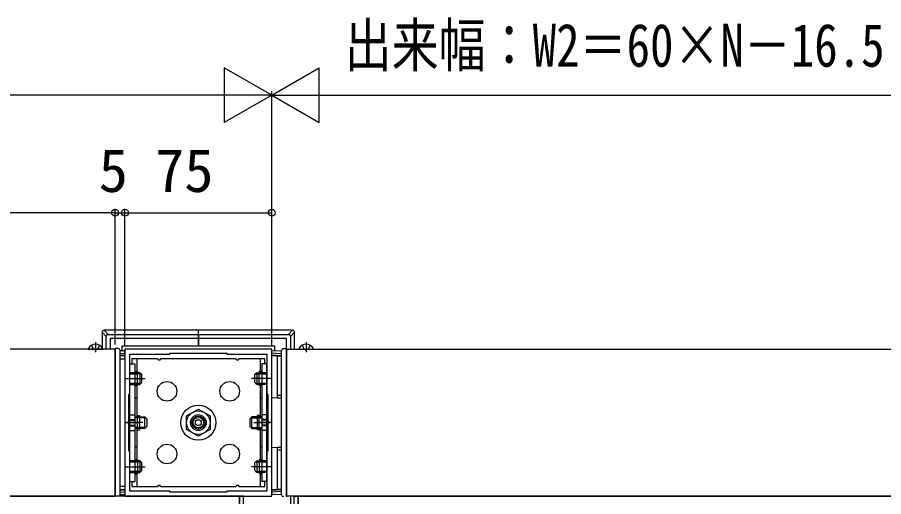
# Model space of a CAD drawing. Units: millimetres, scale not verified. Extents: x -875 to 875, y -1310 to 1300.
# Drawn here: x -305.9 to -84.7, y -1177.5 to -1055.1 of the extents above; entities that cross this region are included whole.
import ezdxf
from ezdxf.enums import TextEntityAlignment as Align

# ---------------------------------------------------------------- set-up
doc = ezdxf.new("R2010")
doc.units = ezdxf.units.MM
doc.header["$LTSCALE"] = 4
for name, color, linetype in [('0-2_YKK_11', 7, 'Continuous'), ('0-3_YKK_12', 2, 'Continuous'), ('0-4_YKK_13', 4, 'Continuous'), ('0-5_YKK_D', 6, 'Continuous')]:
    doc.layers.add(name, color=color, linetype=linetype)
doc.styles.add('ＭＳ ゴシック', font='')
doc.styles.get('ＭＳ ゴシック').set_extended_font_data('MS Gothic')

msp = doc.modelspace()

# ---------------------------------------------------------------- linework, layer by layer
at = {"layer": '0-2_YKK_11'}
for points in [[(-240.93, -1177.32), (-240.93, -1139.82), (-278.43, -1139.82), (-278.43, -1177.32)], [(-252.43, -1176.32), (-266.93, -1176.32), (-266.93, -1176.07), (-277.18, -1176.07), (-277.18, -1165.82), (-277.43, -1165.82), (-277.43, -1151.32), (-277.18, -1151.32), (-277.18, -1141.07), (-266.93, -1141.07), (-266.93, -1140.82), (-252.43, -1140.82), (-252.43, -1141.07), (-242.18, -1141.07), (-242.18, -1151.32), (-241.93, -1151.32), (-241.93, -1165.82), (-242.18, -1165.82), (-242.18, -1176.07), (-252.43, -1176.07)]]:
    msp.add_lwpolyline(points, close=True, dxfattribs=at)
at = {"layer": '0-3_YKK_12'}
for points in [[(-280.93, -1139.82), (-472.43, -1139.82), (-472.43, -1177.32), (-280.93, -1177.32)], [(-237.18, -1139.82), (-50.43, -1139.82), (-50.43, -1177.32), (-237.18, -1177.32)], [(-249.18, -1177.32), (-504.18, -1177.32), (-504.18, -1183.32), (-249.18, -1183.32)], [(-234.18, -1177.32), (-9.18, -1177.32), (-9.18, -1183.32), (-234.18, -1183.32)]]:
    msp.add_lwpolyline(points, close=True, dxfattribs=at)
at = {"layer": '0-4_YKK_13'}
for p, q in [((-283.208, -1136.541), (-284.25, -1135.499)), ((-284.25, -1135.499), (-284.25, -1139.41)), ((-283.751, -1135), (-282.709, -1136.042)), ((-259.68, -1135), (-283.751, -1135)), ((-283.208, -1139.82), (-283.208, -1136.541)), ((-259.68, -1136.042), (-259.68, -1135)), ((-235.608, -1135), (-259.68, -1135)), ((-259.68, -1136.042), (-259.68, -1135)), ((-259.68, -1136.042), (-236.65, -1136.042)), ((-259.68, -1136.541), (-259.68, -1136.042)), ((-259.68, -1136.541), (-259.68, -1137.07)), ((-259.68, -1139.07), (-259.68, -1137.07)), ((-259.68, -1137.07), (-259.68, -1139.07)), ((-237.18, -1139.645), (-237.18, -1137.07)), ((-236.65, -1136.042), (-235.608, -1135)), ((-235.109, -1135.499), (-236.151, -1136.541)), ((-236.151, -1136.541), (-236.151, -1139.82)), ((-235.109, -1139.82), (-235.109, -1135.499)), ((-286.955, -1138.837), (-286.502, -1139.745)), ((-285.93, -1138.07), (-285.93, -1140.549)), ((-284.905, -1138.837), (-285.357, -1139.745)), ((-233.205, -1138.837), (-232.752, -1139.745)), ((-232.18, -1138.07), (-232.18, -1140.549)), ((-231.155, -1138.837), (-231.607, -1139.745)), ((-287.727, -1139.82), (-284.132, -1139.82)), ((-285.93, -1140.049), (-286.502, -1139.745)), ((-285.93, -1140.049), (-285.357, -1139.745)), ((-279.68, -1140.192), (-278.43, -1140.115)), ((-279.68, -1176.955), (-279.68, -1140.185)), ((-279.68, -1140.942), (-278.43, -1140.865)), ((-278.43, -1141.365), (-279.68, -1141.442)), ((-278.43, -1141.515), (-279.68, -1141.592)), ((-278.43, -1140.865), (-278.43, -1140.115)), ((-278.43, -1141.515), (-278.43, -1152.266)), ((-240.93, -1141.515), (-240.93, -1141.365)), ((-239.43, -1141.607), (-240.93, -1141.515)), ((-239.43, -1141.599), (-239.43, -1141.457)), ((-238.43, -1176.955), (-238.43, -1140.185)), ((-233.977, -1139.82), (-230.382, -1139.82)), ((-232.18, -1140.049), (-232.752, -1139.745)), ((-232.18, -1140.049), (-231.607, -1139.745)), ((-277.18, -1173.57), (-277.18, -1143.57)), ((-277.18, -1143.57), (-275.93, -1143.57)), ((-275.93, -1143.57), (-275.93, -1173.57)), ((-275.43, -1142.32), (-275.43, -1145.52)), ((-250.113, -1142.32), (-269.247, -1142.32)), ((-243.93, -1142.32), (-243.93, -1145.52)), ((-243.43, -1143.57), (-243.43, -1173.57)), ((-242.18, -1143.57), (-243.43, -1143.57)), ((-242.18, -1173.57), (-242.18, -1143.57)), ((-238.43, -1141.66), (-239.43, -1141.599)), ((-239.43, -1151.568), (-239.43, -1141.599)), ((-277.18, -1145.82), (-275.18, -1145.82)), ((-275.93, -1145.52), (-275.18, -1145.52)), ((-275.18, -1149.12), (-275.18, -1145.52)), ((-274.58, -1145.82), (-274.58, -1148.82)), ((-274.58, -1145.82), (-274.08, -1146.32)), ((-244.78, -1145.82), (-245.28, -1146.32)), ((-244.78, -1145.82), (-244.78, -1148.82)), ((-244.18, -1149.12), (-244.18, -1145.52)), ((-243.43, -1145.52), (-244.18, -1145.52)), ((-242.18, -1145.82), (-244.18, -1145.82)), ((-278.18, -1147.32), (-274.53, -1147.32)), ((-277.18, -1146.07), (-275.18, -1146.07)), ((-277.18, -1147.32), (-273.224, -1147.32)), ((-274.08, -1148.32), (-274.08, -1146.32)), ((-242.18, -1147.32), (-246.135, -1147.32)), ((-245.28, -1148.32), (-245.28, -1146.32)), ((-241.18, -1147.32), (-244.83, -1147.32)), ((-242.18, -1146.07), (-244.18, -1146.07)), ((-277.18, -1148.57), (-275.18, -1148.57)), ((-277.18, -1148.82), (-275.18, -1148.82)), ((-275.93, -1149.12), (-275.18, -1149.12)), ((-275.43, -1149.12), (-275.43, -1157.331)), ((-274.58, -1148.82), (-274.08, -1148.32)), ((-244.78, -1148.82), (-245.28, -1148.32)), ((-242.18, -1148.57), (-244.18, -1148.57)), ((-242.18, -1148.82), (-244.18, -1148.82)), ((-243.43, -1149.12), (-244.18, -1149.12)), ((-243.93, -1149.12), (-243.93, -1157.331)), ((-278.43, -1152.266), (-278.43, -1164.875)), ((-275.43, -1152.32), (-275.93, -1152.32)), ((-243.43, -1152.32), (-243.93, -1152.32)), ((-240.93, -1164.875), (-240.93, -1152.266)), ((-239.43, -1151.568), (-238.43, -1151.577)), ((-277.18, -1156.57), (-275.93, -1156.57)), ((-275.43, -1156.77), (-274.68, -1156.77)), ((-274.68, -1156.77), (-274.68, -1160.37)), ((-244.68, -1156.77), (-244.68, -1160.37)), ((-243.93, -1156.77), (-244.68, -1156.77)), ((-242.18, -1156.57), (-243.43, -1156.57)), ((-278.18, -1158.57), (-274.53, -1158.57)), ((-273.89, -1158.57), (-277.93, -1158.57)), ((-277.43, -1157.945), (-275.93, -1157.945)), ((-277.43, -1159.195), (-275.93, -1159.195)), ((-277.18, -1157.745), (-275.93, -1157.745)), ((-275.93, -1157.421), (-275.93, -1159.72)), ((-275.18, -1159.701), (-275.18, -1157.421)), ((-273.33, -1160.07), (-273.33, -1157.07)), ((-273.33, -1157.07), (-272.83, -1157.57)), ((-272.83, -1157.57), (-272.83, -1159.57)), ((-246.03, -1157.07), (-246.53, -1157.57)), ((-246.53, -1157.57), (-246.53, -1159.57)), ((-246.03, -1160.07), (-246.03, -1157.07)), ((-245.47, -1158.57), (-241.43, -1158.57)), ((-241.18, -1158.57), (-244.58, -1158.57)), ((-244.18, -1159.701), (-244.18, -1157.421)), ((-243.43, -1157.421), (-243.43, -1159.72)), ((-242.18, -1157.745), (-243.43, -1157.745)), ((-241.93, -1157.945), (-243.43, -1157.945)), ((-241.93, -1159.195), (-243.43, -1159.195)), ((-277.18, -1159.395), (-275.93, -1159.395)), ((-277.18, -1160.57), (-275.93, -1160.57)), ((-275.43, -1159.81), (-275.43, -1168.02)), ((-275.43, -1160.37), (-274.68, -1160.37)), ((-273.33, -1160.07), (-272.83, -1159.57)), ((-246.03, -1160.07), (-246.53, -1159.57)), ((-243.93, -1160.37), (-244.68, -1160.37)), ((-243.93, -1159.81), (-243.93, -1168.02)), ((-242.18, -1159.395), (-243.43, -1159.395)), ((-242.18, -1160.57), (-243.43, -1160.57)), ((-278.43, -1164.875), (-278.43, -1175.625)), ((-275.43, -1164.82), (-275.93, -1164.82)), ((-243.43, -1164.82), (-243.93, -1164.82)), ((-240.93, -1164.875), (-239.43, -1164.862)), ((-240.93, -1175.625), (-240.93, -1164.875)), ((-239.43, -1164.862), (-238.43, -1164.853)), ((-239.43, -1165.573), (-239.43, -1164.862)), ((-238.43, -1165.564), (-239.43, -1165.573)), ((-239.43, -1175.542), (-239.43, -1165.573)), ((-275.93, -1168.02), (-275.18, -1168.02)), ((-275.18, -1168.02), (-275.18, -1171.62)), ((-244.18, -1168.02), (-244.18, -1171.62)), ((-243.43, -1168.02), (-244.18, -1168.02)), ((-278.18, -1169.82), (-274.53, -1169.82)), ((-277.18, -1168.32), (-275.18, -1168.32)), ((-277.18, -1168.57), (-275.18, -1168.57)), ((-277.18, -1169.82), (-273.224, -1169.82)), ((-274.58, -1168.32), (-274.58, -1171.32)), ((-274.58, -1168.32), (-274.08, -1168.82)), ((-274.08, -1170.82), (-274.08, -1168.82)), ((-242.18, -1169.82), (-246.135, -1169.82)), ((-244.78, -1168.32), (-245.28, -1168.82)), ((-245.28, -1170.82), (-245.28, -1168.82)), ((-241.18, -1169.82), (-244.83, -1169.82)), ((-244.78, -1168.32), (-244.78, -1171.32)), ((-242.18, -1168.32), (-244.18, -1168.32)), ((-242.18, -1168.57), (-244.18, -1168.57)), ((-277.18, -1171.07), (-275.18, -1171.07)), ((-277.18, -1171.32), (-275.18, -1171.32)), ((-275.93, -1171.62), (-275.18, -1171.62)), ((-275.43, -1171.62), (-275.43, -1174.82)), ((-274.58, -1171.32), (-274.08, -1170.82)), ((-244.78, -1171.32), (-245.28, -1170.82)), ((-242.18, -1171.07), (-244.18, -1171.07)), ((-242.18, -1171.32), (-244.18, -1171.32)), ((-243.43, -1171.62), (-244.18, -1171.62)), ((-243.93, -1171.62), (-243.93, -1174.82)), ((-277.18, -1173.57), (-275.93, -1173.57)), ((-242.18, -1173.57), (-243.43, -1173.57)), ((-279.68, -1175.549), (-278.43, -1175.625)), ((-278.43, -1175.625), (-278.43, -1175.776)), ((-269.247, -1174.82), (-250.113, -1174.82)), ((-240.93, -1175.625), (-239.43, -1175.534)), ((-240.93, -1175.776), (-238.43, -1175.623)), ((-240.93, -1175.776), (-240.93, -1175.625)), ((-240.93, -1176.276), (-240.93, -1175.776)), ((-238.43, -1176.123), (-240.93, -1176.276)), ((-240.93, -1176.276), (-240.93, -1177.026)), ((-238.43, -1176.873), (-240.93, -1177.026)), ((-239.43, -1175.542), (-238.43, -1175.48)), ((-239.43, -1175.684), (-239.43, -1175.542)), ((-237.18, -1177.246), (-237.18, -1177.32)), ((-236.151, -1177.32), (-236.151, -1180.6))]:
    msp.add_line(p, q, dxfattribs=at)
for points in [[(-282.709, -1136.042), (-259.68, -1136.042), (-259.68, -1136.541)], [(-259.68, -1137.07), (-282.18, -1137.07), (-282.18, -1139.82)], [(-237.18, -1137.07), (-259.68, -1137.07), (-259.68, -1136.541)], [(-259.68, -1139.07), (-279.18, -1139.07), (-279.18, -1140.161)], [(-240.18, -1140.161), (-240.18, -1139.07), (-259.68, -1139.07)], [(-280.153, -1139.686), (-280.93, -1139.645), (-280.93, -1139.895), (-280.93, -1177.246), (-280.93, -1177.32)], [(-278.43, -1140.865), (-278.43, -1141.365), (-278.43, -1141.515)], [(-238.43, -1141.018), (-240.93, -1140.865), (-240.93, -1140.115), (-238.43, -1140.268)], [(-238.43, -1141.518), (-240.93, -1141.365), (-240.93, -1140.865)], [(-239.43, -1152.279), (-240.93, -1152.266), (-240.93, -1141.515)], [(-237.956, -1139.686), (-237.18, -1139.645), (-237.18, -1139.895), (-237.18, -1177.495)], [(-270.113, -1142.32), (-276.68, -1142.32), (-276.68, -1143.57)], [(-242.68, -1143.57), (-242.68, -1142.32), (-249.247, -1142.32)], [(-274.58, -1145.82), (-274.98, -1145.82), (-277.18, -1145.82)], [(-244.78, -1145.82), (-244.38, -1145.82), (-242.18, -1145.82)], [(-274.31, -1146.09), (-274.98, -1146.09), (-277.18, -1146.09)], [(-245.05, -1146.09), (-244.38, -1146.09), (-242.18, -1146.09)], [(-274.31, -1148.55), (-274.98, -1148.55), (-277.18, -1148.55)], [(-277.18, -1148.82), (-274.98, -1148.82), (-274.58, -1148.82)], [(-245.05, -1148.55), (-244.38, -1148.55), (-242.18, -1148.55)], [(-242.18, -1148.82), (-244.38, -1148.82), (-244.78, -1148.82)], [(-238.43, -1152.288), (-239.43, -1152.279), (-239.43, -1151.568)], [(-275.93, -1157.07), (-273.73, -1157.07), (-273.33, -1157.07)], [(-273.06, -1157.34), (-273.73, -1157.34), (-275.93, -1157.34)], [(-246.3, -1157.34), (-245.63, -1157.34), (-243.43, -1157.34)], [(-243.43, -1157.07), (-245.63, -1157.07), (-246.03, -1157.07)], [(-273.06, -1159.8), (-273.73, -1159.8), (-275.93, -1159.8)], [(-273.33, -1160.07), (-273.73, -1160.07), (-275.93, -1160.07)], [(-246.3, -1159.8), (-245.63, -1159.8), (-243.43, -1159.8)], [(-246.03, -1160.07), (-245.63, -1160.07), (-243.43, -1160.07)], [(-274.58, -1168.32), (-274.98, -1168.32), (-277.18, -1168.32)], [(-274.31, -1168.59), (-274.98, -1168.59), (-277.18, -1168.59)], [(-245.05, -1168.59), (-244.38, -1168.59), (-242.18, -1168.59)], [(-244.78, -1168.32), (-244.38, -1168.32), (-242.18, -1168.32)], [(-274.31, -1171.05), (-274.98, -1171.05), (-277.18, -1171.05)], [(-277.18, -1171.32), (-274.98, -1171.32), (-274.58, -1171.32)], [(-245.05, -1171.05), (-244.38, -1171.05), (-242.18, -1171.05)], [(-242.18, -1171.32), (-244.38, -1171.32), (-244.78, -1171.32)], [(-276.68, -1173.57), (-276.68, -1174.82), (-270.113, -1174.82)], [(-249.247, -1174.82), (-242.68, -1174.82), (-242.68, -1173.57)], [(-279.68, -1175.699), (-278.43, -1175.776), (-278.43, -1176.276)], [(-279.68, -1176.199), (-278.43, -1176.276), (-278.43, -1177.026), (-279.68, -1176.949)]]:
    msp.add_lwpolyline(points, dxfattribs=at)
for points in [[(-279.68, -1142.32), (-278.43, -1142.32), (-278.43, -1174.82), (-279.68, -1174.82)], [(-262.68, -1156.838), (-259.68, -1155.106), (-256.68, -1156.838), (-256.68, -1160.302), (-259.68, -1162.034), (-262.68, -1160.302)], [(-248.18, -1177.32), (-249.18, -1177.32), (-249.18, -1183.57), (-248.18, -1183.57)], [(-235.18, -1177.32), (-234.18, -1177.32), (-234.18, -1183.57), (-235.18, -1183.57)]]:
    msp.add_lwpolyline(points, close=True, dxfattribs=at)
for centre, radius in [((-267.68, -1150.57), 2.5), ((-251.68, -1150.57), 2.5), ((-259.68, -1158.57), 4.5), ((-259.68, -1158.57), 3), ((-259.68, -1158.57), 2), ((-259.68, -1158.57), 1.662), ((-259.68, -1158.57), 1.325), ((-259.68, -1158.57), 0.75), ((-267.68, -1166.57), 2.5), ((-251.68, -1166.57), 2.5)]:
    msp.add_circle(centre, radius, dxfattribs=at)
for centre, radius, start, end in [((-282.707, -1136.543), 0.501, 90.24971, 179.75029), ((-236.652, -1136.543), 0.501, 0.24971, 89.75029), ((-285.93, -1140.67), 2.1, 27.28096, 152.71904), ((-232.18, -1140.67), 2.1, 27.28096, 152.71904), ((-287.727, -1139.743), 0.0772, 152.71904, 270), ((-284.132, -1139.743), 0.0772, 270, 27.28096), ((-280.18, -1140.185), 0.5, 0, 87), ((-237.93, -1140.185), 0.5, 93, 180), ((-233.977, -1139.743), 0.0772, 152.71904, 270), ((-230.382, -1139.743), 0.0772, 270, 27.28096), ((-269.68, -1142.07), 0.5, 210, 330), ((-249.68, -1142.07), 0.5, 210, 330), ((-275.555, -1158.07), 0.75, 60.00006, 119.99994), ((-243.805, -1158.07), 0.75, 60.00006, 119.99994), ((-275.555, -1159.07), 0.75, 240.00006, 299.99994), ((-243.805, -1159.07), 0.75, 240.00006, 299.99994), ((-269.68, -1175.07), 0.5, 30, 150), ((-249.68, -1175.07), 0.5, 30, 150), ((-280.18, -1176.955), 0.5, 313.11495, 0), ((-237.93, -1176.955), 0.5, 180, 226.88504), ((-237.93, -1176.955), 0.5, 180, 267)]:
    msp.add_arc(centre, radius, start, end, dxfattribs=at)
for centre, major_axis in [((-283.749, -1135.501), (-0.355, 0.355)), ((-235.61, -1135.501), (0.355, 0.355))]:
    msp.add_ellipse(centre, major_axis=major_axis, ratio=0.99628, start_param=5.4996506, end_param=7.06672, dxfattribs=at)
at = {"layer": '0-5_YKK_D'}
for p, q in [((-240.93, -1075), (-253.054, -1068)), ((-253.054, -1068), (-253.054, -1082)), ((-240.93, -1075), (-228.805, -1068)), ((-228.805, -1082), (-228.805, -1068)), ((-254.93, -1075), (-498.43, -1075)), ((-240.93, -1075), (-265.178, -1075)), ((-240.93, -1075), (-253.054, -1082)), ((-240.93, -1138.97), (-240.93, -1074)), ((-240.93, -1138.97), (-240.93, -1074)), ((-240.93, -1075), (-228.805, -1082)), ((-240.93, -1075), (-216.681, -1075)), ((-226.93, -1075), (-23.18, -1075)), ((-280.93, -1105), (-472.43, -1105)), ((-280.93, -1105), (-284.43, -1105)), ((-280.93, -1138.645), (-280.93, -1104)), ((-280.93, -1138.645), (-280.93, -1104)), ((-280.93, -1105), (-278.43, -1105)), ((-278.43, -1138.97), (-278.43, -1104)), ((-278.43, -1138.97), (-278.43, -1104)), ((-278.43, -1105), (-274.93, -1105)), ((-278.43, -1105), (-240.93, -1105)), ((-240.93, -1138.97), (-240.93, -1104))]:
    msp.add_line(p, q, dxfattribs=at)
for centre in [(-280.93, -1105), (-280.93, -1105), (-278.43, -1105), (-278.43, -1105), (-240.93, -1105)]:
    msp.add_circle(centre, 0.875, dxfattribs=at)

# ---------------------------------------------------------------- texts
at = {"layer": '0-5_YKK_D', "style": 'ＭＳ ゴシック', "width": 0.8}
msp.add_text('出来幅：W2＝60×N－16.5', height=11, dxfattribs=at).set_placement((-222.316, -1071.04), align=Align.BOTTOM_LEFT)
at = {"layer": '0-5_YKK_D', "style": 'ＭＳ ゴシック'}
for s, p in [('5', (-285.134, -1103)), ('75', (-270.759, -1103))]:
    msp.add_text(s, height=11, dxfattribs=at).set_placement(p, align=Align.BOTTOM_LEFT)

doc.saveas('drawing.dxf')
